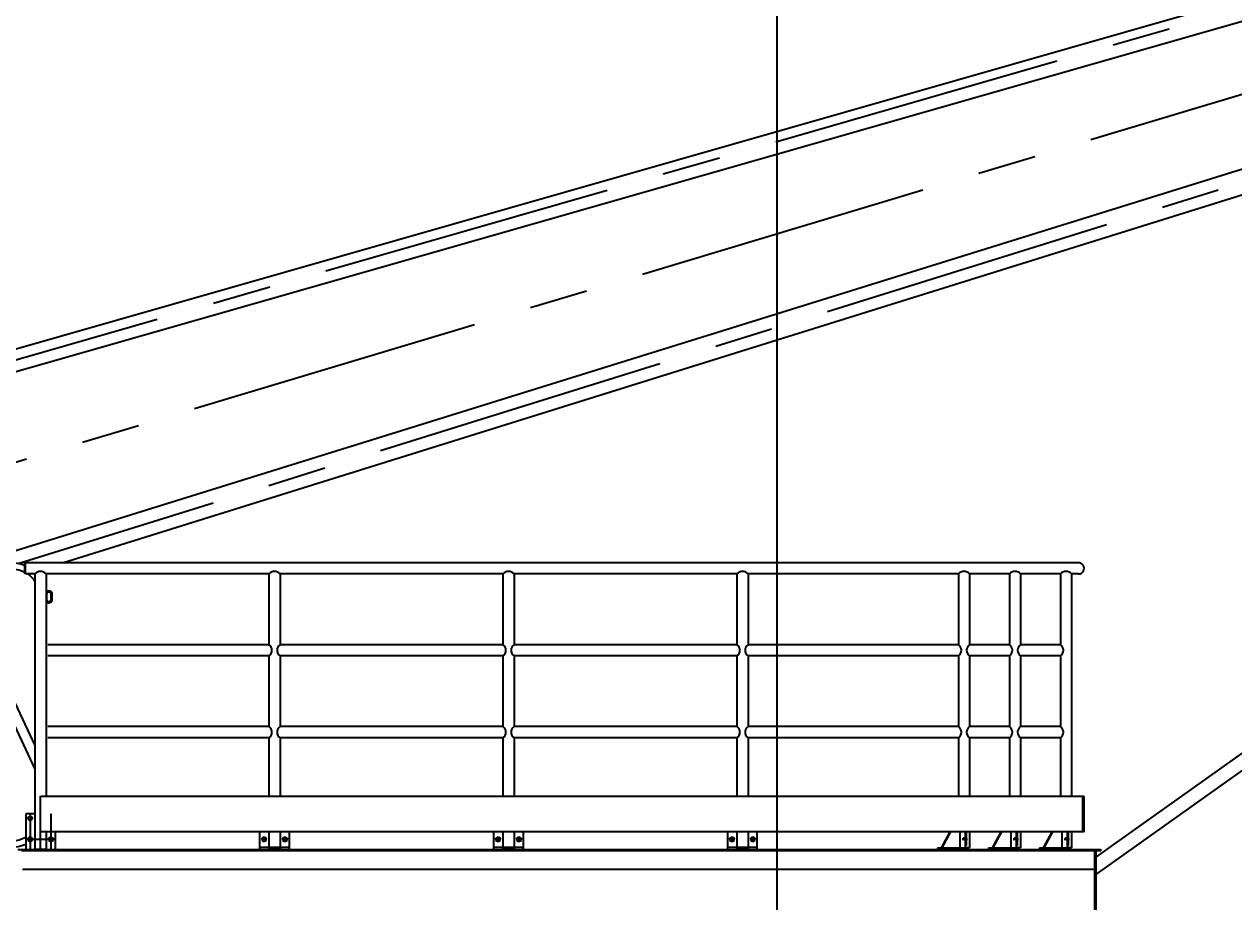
# Model space of a CAD drawing. Header units: millimetres. Extents: x 0 to 42000, y 0 to 29700.
# Drawn here: x 17297 to 22467, y 18962 to 22710 of the extents above; entities that cross this region are included whole.
import ezdxf

# ---------------------------------------------------------------- set-up
doc = ezdxf.new("R2010")
doc.units = ezdxf.units.MM
doc.header["$LTSCALE"] = 1000
for name, pattern in [('F', [0.75, 0.5, -0.25]), ('G', [2, 1.25, -0.25, 0.25, -0.25]), ('K', [2.5, 1.25, -0.25, 0.25, -0.25, 0.25, -0.25])]:
    doc.linetypes.add(name, pattern=pattern)
for name, color, linetype in [('01', 7, 'Continuous'), ('02', 1, 'Continuous'), ('04', 2, 'F'), ('05', 142, 'G'), ('07', 6, 'K'), ('08', 1, 'Continuous')]:
    doc.layers.add(name, color=color, linetype=linetype)
doc.styles.get("Standard").update_dxf_attribs({"font": 'isocp', "width": 0.707, "bigfont": 'intecad.shx'})
doc.dimstyles.new('INTE', dxfattribs={"dimscale": 100, "dimtxt": 3.5, "dimasz": 3, "dimexe": 3, "dimexo": 0, "dimgap": 1, "dimtad": 1, "dimdec": 0, "dimdsep": 46, "dimtxsty": 'Standard', "dimcen": 0, "dimclrd": 1, "dimclre": 1, "dimclrt": 3, "dimaunit": 1, "dimadec": 0, "dimazin": 0, "dimtfac": 1, "dimtmove": 0, "dimatfit": 0, "dimfxl": 1, "dimarcsym": 0})
doc.dimstyles.new('INTE$2', dxfattribs={"dimscale": 100, "dimtxt": 3.5, "dimasz": 3, "dimexe": 3, "dimexo": 0, "dimgap": 1, "dimtad": 1, "dimtih": 1, "dimtoh": 1, "dimdec": 0, "dimdsep": 46, "dimtxsty": 'Standard', "dimcen": 0, "dimclrd": 1, "dimclre": 1, "dimclrt": 3, "dimaunit": 1, "dimadec": 0, "dimazin": 0, "dimtfac": 1, "dimtmove": 0, "dimatfit": 0, "dimfxl": 1, "dimarcsym": 0})

# ---------------------------------------------------------------- blocks, each defined once
blk = doc.blocks.new('EWR')
for p, q in [((51732, 27149), (51848.7, 26898.6)), ((51732, 27048.9), (51848.7, 26798.5))]:
    blk.add_line(p, q)
at = {"layer": '01', "color": 7, "linetype": 'Continuous'}
for p, q in [((50330.9, 28183.7), (64891.7, 32340.9)), ((50358.5, 28093.8), (64919.3, 32251)), ((50554.5, 27356), (65040.6, 31855.6)), ((51967.1, 27679.8), (65068.2, 31765.8)), ((58708.1, 28074.8), (56383.9, 26424)), ((58742, 28025.3), (56383.9, 26350.4))]:
    blk.add_line(p, q, dxfattribs=at)
at = {"layer": '05'}
blk.add_line((50614.6, 27764), (67520.2, 32832.9), dxfattribs=at)
at = {"layer": '05', "color": 4, "linetype": 'G'}
for p, q in [((65828.8, 32579.3), (50235.2, 28105.1)), ((65977.7, 32094), (51781.4, 27676.8))]:
    blk.add_line(p, q, dxfattribs=at)
blk = doc.blocks.new('lmn')
at = {"layer": '01', "color": 7, "linetype": 'Continuous'}
for p, q in [((56607.6, 16561.2), (61235.9, 16561.2)), ((56622.6, 16556.2), (61210.9, 16556.2)), ((61210.9, 16181.2), (61210.9, 16556.2)), ((61210.9, 16556.2), (61215.9, 16556.2)), ((61215.9, 16181.2), (61215.9, 16556.2)), ((61215.9, 16556.2), (61235.9, 16556.2)), ((61235.9, 16561.2), (61235.9, 16556.2)), ((56627.6, 16476.2), (61210.9, 16476.2))]:
    blk.add_line(p, q, dxfattribs=at)
blk = doc.blocks.new('*U111')
at = {"layer": '01'}
for p, q in [((0, 10), (-9, 4.8)), ((-9, 4.8), (-9, 0)), ((-9, -4.8), (-9, 0)), ((9, 4.8), (0, 10)), ((9, 0), (9, 4.8)), ((0, -10), (-9, -4.8)), ((9, -4.8), (0, -10)), ((9, 0), (9, -4.8))]:
    blk.add_line(p, q, dxfattribs=at)
blk.add_circle((0, 0), 4.8, dxfattribs=at)
at = {"layer": '02'}
blk.add_arc((0, 0), 6, 266.5577, 182.6113, dxfattribs=at)
at = {"layer": '05'}
for p, q in [((9.6, 0), (-9.8, 0)), ((0, 10.6), (0, -10.5))]:
    blk.add_line(p, q, dxfattribs=at)
blk = doc.blocks.new('R')
at = {"layer": '01', "color": 7, "linetype": 'Continuous'}
for p, q in [((17949, 24613), (17949, 24688)), ((17988.5, 24688), (17988.5, 24613)), ((18036.5, 24688), (18036.5, 24613)), ((18076, 24688), (18076, 24613)), ((18076, 24613), (17949, 24613)), ((17991.3, 24613), (18033.6, 24613))]:
    blk.add_line(p, q, dxfattribs=at)
at = {"layer": '04', "color": 2, "linetype": 'F'}
blk.add_line((17949, 24621.4), (18076, 24621.4), dxfattribs=at)
at = {"layer": '01'}
for p in [(17968, 24655.9), (18057, 24655.9)]:
    blk.add_blockref('*U111', p, dxfattribs=at)
blk = doc.blocks.new('JKL')
at = {"layer": '01', "color": 7, "linetype": 'Continuous'}
for p, q in [((-9917.2, 8191.5), (-9917.2, 8166.5)), ((-9912.2, 8191.5), (-9912.2, 8166.5)), ((-9894.4, 8191.5), (-9894.4, 8166.5)), ((-9634.4, 7250.8), (-9634.4, 8183.6)), ((-9607.4, 7250.8), (-9607.4, 8183.6))]:
    blk.add_line(p, q, dxfattribs=at)
for centre, radius, start, end in [((-9748.4, 8183.6), 141, 25.4535, 112.0791), ((-9748.4, 8183.6), 114, 125.3345, 147.3741), ((-9748.4, 8183.6), 114, 32.3272, 117.7045), ((-9748.4, 8183.6), 114, 0, 32.3272), ((-9748.4, 8183.6), 141, 0, 25.617), ((-9903.3, 8191.5), 13.9, 38.4964, 180), ((-9903.3, 8191.5), 8.88, 70.0513, 180), ((-9903.3, 8191.5), 8.88, 0, 70.0513), ((-9903.3, 8166.5), 13.9, 180, 321.1935), ((-9903.3, 8166.5), 8.88, 180, 289.9487), ((-9903.3, 8166.5), 8.88, 289.9487, 0), ((-9748.4, 7250.8), 114, 240.2829, 0), ((-9748.4, 7250.8), 141, 246.3723, 0)]:
    blk.add_arc(centre, radius, start, end, dxfattribs=at)
blk = doc.blocks.new('*D134')
at = {"layer": '08', "color": 1, "lineweight": -2}
blk.add_line((20696, 13051.5), (26538, 13051.5), dxfattribs=at)
for start, end in [(25.5133, 41.9972), (3.0028, 19.5511)]:
    blk.add_arc((20513.1, 13051.5), 5724.8, start, end, dxfattribs=at)
at = {"layer": '08', "color": 1}
for points in [[(24731.4, 16847.5), (24804, 16916.4), (24561.2, 17099.6)], [(26280.1, 13352.7), (26180.1, 13350.1), (26238, 13051.5)]]:
    blk.add_solid(points, dxfattribs=at)
at = {"layer": 'DEFPOINTS', "color": 0}
for p in [(33330.8, 25869.2), (26042.9, 14533.2), (19595.5, 13051.5), (20696, 13051.5), (20284, 12822.4)]:
    blk.add_point(p, dxfattribs=at)
at = {"layer": '08', "color": 3, "insert": (25802.2, 15242.3), "char_height": 350, "attachment_point": 5}
blk.add_mtext('α', dxfattribs=at)
blk = doc.blocks.new('*D137')
at = {"layer": '08', "color": 1, "lineweight": -2}
for p, q in [((17008.8, 22118), (17008.8, 26713.2)), ((34309.6, 25552.5), (34309.6, 26713.2)), ((34009.6, 26413.2), (17308.8, 26413.2))]:
    blk.add_line(p, q, dxfattribs=at)
at = {"layer": '08', "color": 1}
for points in [[(17308.8, 26463.2), (17308.8, 26363.2), (17008.8, 26413.2)], [(34009.6, 26463.2), (34009.6, 26363.2), (34309.6, 26413.2)]]:
    blk.add_solid(points, dxfattribs=at)
at = {"layer": 'DEFPOINTS', "color": 0}
for p in [(17008.8, 26413.2), (34309.6, 25552.5), (17008.8, 22118)]:
    blk.add_point(p, dxfattribs=at)
at = {"layer": '08', "color": 3, "insert": (25038.9, 26688.2), "char_height": 350, "attachment_point": 5}
blk.add_mtext('O', dxfattribs=at)
blk = doc.blocks.new('*D138')
at = {"layer": '08', "color": 1, "lineweight": -2}
for p, q in [((17008.8, 23638.7), (17008.8, 25040.5)), ((20515, 13051.5), (20515, 25040.5)), ((20215, 24740.5), (17308.8, 24740.5))]:
    blk.add_line(p, q, dxfattribs=at)
at = {"layer": '08', "color": 1}
for points in [[(17308.8, 24790.5), (17308.8, 24690.5), (17008.8, 24740.5)], [(20215, 24790.5), (20215, 24690.5), (20515, 24740.5)]]:
    blk.add_solid(points, dxfattribs=at)
at = {"layer": 'DEFPOINTS', "color": 0}
for p in [(17008.8, 24740.5), (17008.8, 23638.7), (20515, 13051.5)]:
    blk.add_point(p, dxfattribs=at)
at = {"layer": '08', "color": 3, "insert": (18761.9, 25015.5), "char_height": 350, "attachment_point": 5}
blk.add_mtext('P', dxfattribs=at)
blk = doc.blocks.new('*D142')
at = {"layer": '08', "color": 1, "lineweight": -2}
for p, q in [((17008.8, 21724), (17008.8, 27393.8)), ((39852.9, 24464.8), (39852.9, 27393.8)), ((17308.8, 27093.8), (39552.9, 27093.8))]:
    blk.add_line(p, q, dxfattribs=at)
at = {"layer": '08', "color": 1}
for points in [[(17308.8, 27143.8), (17308.8, 27043.8), (17008.8, 27093.8)], [(39552.9, 27143.8), (39552.9, 27043.8), (39852.9, 27093.8)]]:
    blk.add_solid(points, dxfattribs=at)
at = {"layer": 'DEFPOINTS', "color": 0}
for p in [(39852.9, 27093.8), (39852.9, 24464.8), (17008.8, 21724)]:
    blk.add_point(p, dxfattribs=at)
at = {"layer": '08', "color": 3, "insert": (28430.9, 27371.2), "char_height": 350, "attachment_point": 5}
blk.add_mtext('D', dxfattribs=at)

msp = doc.modelspace()

# ---------------------------------------------------------------- linework, layer by layer
at = {"layer": '01'}
for p, q in [((17299.6, 20364.7), (17299.6, 20408)), ((17302.6, 20408), (17299.6, 20408)), ((17302.6, 20362.4), (17302.6, 20410.4)), ((17302.6, 20364.7), (17299.6, 20364.7)), ((17366.6, 19261.4), (17366.6, 19411.4)), ((21217.3, 19192.4), (21253.9, 19261.4)), ((21255.6, 19261.4), (21219, 19192.4)), ((21295.9, 19261.4), (21295.9, 19192.4)), ((21318.2, 19261.4), (21318.2, 19186.4)), ((21324.2, 19202.4), (21324.1, 19261.4)), ((21435.3, 19192.4), (21471.9, 19261.4)), ((21473.6, 19261.4), (21437, 19192.4)), ((21513.9, 19261.4), (21513.9, 19192.4)), ((21536.2, 19261.4), (21536.2, 19186.4)), ((21542.2, 19202.4), (21542.1, 19261.4)), ((21653.3, 19192.4), (21689.9, 19261.4)), ((21691.6, 19261.4), (21655, 19192.4)), ((21732, 19261.4), (21732, 19192.4)), ((21754.2, 19261.4), (21754.2, 19186.4)), ((21760.2, 19202.4), (21760.1, 19261.4)), ((21200.9, 19192.4), (21200.8, 19186.4)), ((21200.8, 19186.4), (21318.2, 19186.4)), ((21200.9, 19192.4), (21318.2, 19192.4)), ((21235.5, 19192.4), (21235.5, 19186.4)), ((21324.2, 19202.4), (21318.2, 19202.4)), ((21418.9, 19192.4), (21418.8, 19186.4)), ((21418.8, 19186.4), (21536.2, 19186.4)), ((21418.9, 19192.4), (21536.2, 19192.4)), ((21453.5, 19192.4), (21453.5, 19186.4)), ((21542.2, 19202.4), (21536.2, 19202.4)), ((21636.9, 19192.4), (21636.8, 19186.4)), ((21636.8, 19186.4), (21754.2, 19186.4)), ((21636.9, 19192.4), (21754.2, 19192.4)), ((21671.5, 19192.4), (21671.5, 19186.4)), ((21760.2, 19202.4), (21754.2, 19202.4))]:
    msp.add_line(p, q, dxfattribs=at)
at = {"layer": '01', "color": 7, "linetype": 'Continuous'}
for p, q in [((21805.1, 20410.4), (17302.6, 20410.4)), ((17342.6, 20362.4), (17302.6, 20362.4)), ((17342.6, 20362.4), (17342.6, 19411.4)), ((18342.6, 20362.4), (17390.6, 20362.4)), ((17390.6, 20362.4), (17390.6, 19411.4)), ((18342.6, 20362.4), (17971.5, 20362.4)), ((18342.6, 20362.4), (18342.6, 20060.4)), ((19342.6, 20362.4), (18390.6, 20362.4)), ((18390.6, 20362.4), (18390.6, 20060.4)), ((19342.6, 20362.4), (18390.6, 20362.4)), ((19342.6, 20362.4), (19342.6, 20060.4)), ((20342.6, 20362.4), (19390.6, 20362.4)), ((20342.6, 20362.4), (19390.6, 20362.4)), ((19390.6, 20362.4), (19390.6, 20060.4)), ((20342.6, 20362.4), (20342.6, 20060.4)), ((21289.4, 20362.4), (20390.6, 20362.4)), ((20390.6, 20362.4), (20390.6, 20060.4)), ((21289.4, 20362.4), (21289.4, 20060.4)), ((21507.4, 20362.4), (21337.4, 20362.4)), ((21337.4, 20362.4), (21337.4, 20060.4)), ((21507.4, 20362.4), (21507.4, 20060.4)), ((21725.4, 20362.4), (21555.4, 20362.4)), ((21555.4, 20362.4), (21555.4, 20060.4)), ((21725.4, 20362.4), (21725.4, 20060.4)), ((21803.3, 20362.4), (21773.4, 20362.4)), ((21773.4, 20362.4), (21773.4, 20036.4)), ((18342.6, 20060.4), (17398.1, 20060.4)), ((19342.6, 20060.4), (18390.6, 20060.4)), ((20342.6, 20060.4), (19390.6, 20060.4)), ((21289.4, 20060.4), (20390.6, 20060.4)), ((21507.4, 20060.4), (21337.4, 20060.4)), ((21725.4, 20060.4), (21555.4, 20060.4)), ((18342.6, 20012.4), (17398.1, 20012.4)), ((18342.6, 20012.4), (18342.6, 19710.4)), ((18342.6, 20012.4), (18342.6, 19710.4)), ((19342.6, 20012.4), (18390.6, 20012.4)), ((18390.6, 20012.4), (18390.6, 19710.4)), ((19342.6, 20012.4), (19342.6, 19710.4)), ((19342.6, 20012.4), (19342.6, 19710.4)), ((20342.6, 20012.4), (19390.6, 20012.4)), ((19390.6, 20012.4), (19390.6, 19710.4)), ((20342.6, 20012.4), (20342.6, 19710.4)), ((20342.6, 20012.4), (20342.6, 19710.4)), ((21289.4, 20012.4), (20390.6, 20012.4)), ((20390.6, 20012.4), (20390.6, 19710.4)), ((21289.4, 20012.4), (21289.4, 19710.4)), ((21289.4, 20012.4), (21289.4, 19710.4)), ((21507.4, 20012.4), (21337.4, 20012.4)), ((21337.4, 20012.4), (21337.4, 19710.4)), ((21507.4, 20012.4), (21507.4, 19710.4)), ((21507.4, 20012.4), (21507.4, 19710.4)), ((21725.4, 20012.4), (21555.4, 20012.4)), ((21555.4, 20012.4), (21555.4, 19710.4)), ((21725.4, 20012.4), (21725.4, 19710.4)), ((21725.4, 20012.4), (21725.4, 19710.4)), ((21773.4, 20036.4), (21773.4, 19686.4)), ((18342.6, 19710.4), (17398.1, 19710.4)), ((19342.6, 19710.4), (18390.6, 19710.4)), ((20342.6, 19710.4), (19390.6, 19710.4)), ((21289.4, 19710.4), (20390.6, 19710.4)), ((21507.4, 19710.4), (21337.4, 19710.4)), ((21725.4, 19710.4), (21555.4, 19710.4)), ((18342.6, 19662.4), (17398.1, 19662.4)), ((18342.6, 19662.4), (18342.6, 19411.4)), ((19342.6, 19662.4), (18390.6, 19662.4)), ((18390.6, 19662.4), (18390.6, 19411.4)), ((19342.6, 19662.4), (19342.6, 19411.4)), ((20342.6, 19662.4), (19390.6, 19662.4)), ((19390.6, 19662.4), (19390.6, 19411.4)), ((20342.6, 19662.4), (20342.6, 19411.4)), ((21289.4, 19662.4), (20390.6, 19662.4)), ((20390.6, 19662.4), (20390.6, 19411.4)), ((21289.4, 19662.4), (21289.4, 19411.4)), ((21507.4, 19662.4), (21337.4, 19662.4)), ((21337.4, 19662.4), (21337.4, 19411.4)), ((21507.4, 19662.4), (21507.4, 19411.4)), ((21725.4, 19662.4), (21555.4, 19662.4)), ((21555.4, 19662.4), (21555.4, 19411.4)), ((21725.4, 19662.4), (21725.4, 19411.4)), ((21773.4, 19686.4), (21773.4, 19411.4)), ((17342.6, 19411.4), (17342.6, 19261.4)), ((21827, 19411.4), (17366.6, 19411.4)), ((21821, 19261.4), (21821, 19411.4)), ((21827, 19261.4), (21827, 19411.4)), ((17303.1, 19338.3), (17303.1, 19261.4)), ((17342.6, 19338.3), (17303.1, 19338.3)), ((17313.1, 19323.1), (17322.1, 19328.3)), ((17313.1, 19318.2), (17313.1, 19323.1)), ((17313.1, 19318.2), (17313.1, 19313.4)), ((17313.1, 19313.4), (17322.1, 19308.2)), ((17322.1, 19328.3), (17331.1, 19323.1)), ((17322.1, 19308.2), (17331.1, 19313.4)), ((17331.1, 19323.1), (17331.1, 19318.2)), ((17331.1, 19313.4), (17331.1, 19318.2)), ((17303.1, 19261.4), (17303.1, 19186.4)), ((17342.6, 19261.4), (17342.6, 19186.4)), ((21827, 19261.4), (17366.6, 19261.4)), ((17390.6, 19261.4), (17390.6, 19186.4)), ((17430.1, 19186.4), (17430.1, 19261.4)), ((21337.4, 19261.4), (21337.4, 19192.4)), ((21555.4, 19261.4), (21555.4, 19192.4)), ((21773.4, 19261.4), (21773.4, 19192.4)), ((17303.1, 19186.4), (17430.1, 19186.4)), ((17387.7, 19186.4), (17345.4, 19186.4)), ((21337.4, 19192.4), (21318.2, 19192.4)), ((21555.4, 19192.4), (21536.2, 19192.4)), ((21773.4, 19192.4), (21754.2, 19192.4))]:
    msp.add_line(p, q, dxfattribs=at)
msp.add_circle((17322.1, 19318.2), 4.8, dxfattribs=at)
for centre, radius, start, end in [((17366.6, 20340.8), 32.3, 41.9789, 138.0211), ((18366.6, 20340.8), 32.3, 41.9789, 138.0211), ((19366.6, 20340.8), 32.3, 41.9789, 138.0211), ((20366.6, 20340.8), 32.3, 41.9789, 138.0211), ((21313.4, 20340.8), 32.3, 41.9789, 138.0211), ((21531.4, 20340.8), 32.3, 41.9789, 138.0211), ((21749.4, 20340.8), 32.3, 41.9789, 138.0211), ((18326.9, 20036.4), 28.7, 303.1749, 56.8251), ((18406.3, 20036.4), 28.7, 123.1749, 236.8251), ((19326.9, 20036.4), 28.7, 303.1749, 56.8251), ((19406.3, 20036.4), 28.7, 123.1749, 236.8251), ((20326.9, 20036.4), 28.7, 303.1749, 56.8251), ((20406.3, 20036.4), 28.7, 123.1749, 236.8251), ((21273.7, 20036.4), 28.7, 303.1749, 56.8251), ((21353.1, 20036.4), 28.7, 123.1749, 236.8251), ((21491.7, 20036.4), 28.7, 303.1749, 56.8251), ((21571.1, 20036.4), 28.7, 123.1749, 236.8251), ((21709.7, 20036.4), 28.7, 303.1749, 56.8251), ((18326.9, 19686.4), 28.7, 303.1749, 56.8251), ((18406.3, 19686.4), 28.7, 123.1749, 236.8251), ((19326.9, 19686.4), 28.7, 303.1749, 56.8251), ((19406.3, 19686.4), 28.7, 123.1749, 236.8251), ((20326.9, 19686.4), 28.7, 303.1749, 56.8251), ((20406.3, 19686.4), 28.7, 123.1749, 236.8251), ((21273.7, 19686.4), 28.7, 303.1749, 56.8251), ((21353.1, 19686.4), 28.7, 123.1749, 236.8251), ((21491.7, 19686.4), 28.7, 303.1749, 56.8251), ((21571.1, 19686.4), 28.7, 123.1749, 236.8251), ((21709.7, 19686.4), 28.7, 303.1749, 56.8251)]:
    msp.add_arc(centre, radius, start, end, dxfattribs=at)
at = {"layer": '01'}
msp.add_arc((21802.9, 20386.4), 24, 270.7886, 95.0477, dxfattribs=at)
for centre in [(21313, 19230.4), (21531, 19230.4), (21749, 19230.4)]:
    msp.add_ellipse(centre, major_axis=(0, -4.53), ratio=0.350761, dxfattribs=at)
at = {"layer": '05', "color": 4, "linetype": 'G'}
for p, q in [((17366.6, 19184.3), (17366.6, 19413.4)), ((17322.1, 19338.3), (17322.1, 19184.3)), ((17411.1, 19338.3), (17411.1, 19184.3)), ((17303.1, 19229.3), (17430.1, 19229.3)), ((21306.1, 19230.4), (21328.3, 19230.4)), ((21524.1, 19230.4), (21546.3, 19230.4)), ((21742.1, 19230.4), (21764.3, 19230.4))]:
    msp.add_line(p, q, dxfattribs=at)

# ---------------------------------------------------------------- block references
at = {"layer": '01'}
msp.add_blockref('EWR', (-34506.1, -7269.4), dxfattribs=at)
at = {"layer": '01', "xscale": -1}
for name, p in [('JKL', (7498.2, 12085.7)), ('*U111', (17322.1, 19229.2)), ('*U111', (17411.1, 19229.2))]:
    msp.add_blockref(name, p, dxfattribs=at)
at = {"layer": '01', "color": 7, "linetype": 'Continuous', "xscale": -1}
for p in [(36379.1, -5426.6), (37379.1, -5426.6), (38379.1, -5426.6)]:
    msp.add_blockref('R', p, dxfattribs=at)
at = {"layer": '07'}
msp.add_blockref('lmn', (-39338.1, 2625.2), dxfattribs=at)

# ---------------------------------------------------------------- dimensions: what is measured, and where the dimension line sits
at = {"layer": '08'}
for base, p1, p2, text, picture, middle in [((39852.9, 27093.8), (17008.8, 21724), (39852.9, 24464.8), 'D', '*D142', (28430.9, 27371.2)), ((17008.8, 24740.5), (20515, 13051.5), (17008.8, 23638.7), 'P', '*D138', (18761.9, 25015.5))]:
    dim = msp.add_linear_dim(base=base, p1=p1, p2=p2, text=text, dimstyle='INTE', override={"dimgap": 1, "dimdec": 0, "dimzin": 8, "dimpost": '<>', "dimtol": 0, "dimlim": 0, "dimtp": 0, "dimtm": 0, "dimtfac": 0.7}, dxfattribs=at)
    dim.commit()
    dim.dimension.update_dxf_attribs({"geometry": picture, "text_midpoint": middle})
dim = msp.add_linear_dim(base=(17008.8, 26413.2), p1=(34309.6, 25552.5), p2=(17008.8, 22118), text='O', dimstyle='INTE', override={"dimgap": 1, "dimdec": 0, "dimzin": 8, "dimpost": '<>', "dimtol": 0, "dimlim": 0, "dimtp": 0, "dimtm": 0, "dimtfac": 0.7}, dxfattribs=at)
dim.commit()
dim.dimension.update_dxf_attribs({"geometry": '*D137', "text_midpoint": (25038.9, 26413.2), "dimtype": 160})
dim = msp.add_angular_dim_2l(base=(26042.9, 14533.2), line1=((33330.8, 25869.2), (20284, 12822.4)), line2=((19595.5, 13051.5), (20696, 13051.5)), text='α', dimstyle='INTE$2', override={"dimgap": 1, "dimpost": '<>', "dimaunit": 1, "dimadec": 0, "dimazin": 2, "dimtol": 0, "dimlim": 0, "dimtp": 0, "dimtm": 0, "dimtfac": 0.7}, dxfattribs=at)
dim.commit()
dim.dimension.update_dxf_attribs({"geometry": '*D134', "text_midpoint": (25802.2, 15242.3)})

doc.saveas('drawing.dxf')
